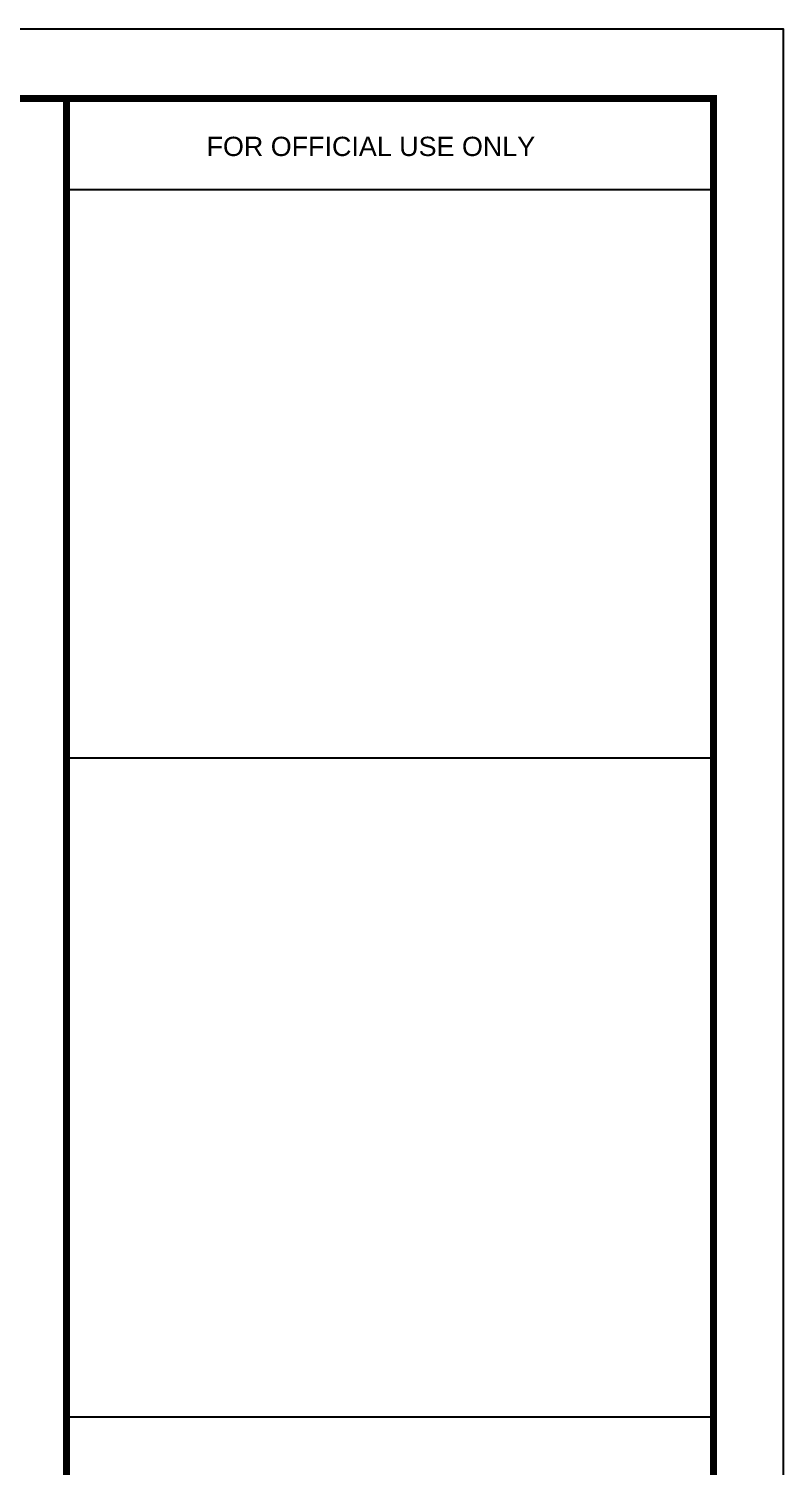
# Model space of a CAD drawing. Header units: inches. Extents: x -10117506 to -5032697, y -6529230 to -3254494.
# Drawn here: x -5046073 to -5045554, y -3260787 to -3259800 of the extents above; entities that cross this region are included whole.
import ezdxf

# ---------------------------------------------------------------- set-up
doc = ezdxf.new("R2010")
doc.units = ezdxf.units.IN
doc.header["$LTSCALE"] = 2
doc.header["$MEASUREMENT"] = 0
doc.layers.get('0').update_dxf_attribs({"linetype": 'CONTINUOUS'})
doc.styles.add('titles', font='arial.ttf')

msp = doc.modelspace()

# ---------------------------------------------------------------- linework, layer by layer
for p, q in [((-5046046.97, -3259910.24), (-5045602.32, -3259910.24)), ((-5046046.97, -3260300.56), (-5045602.32, -3260300.56)), ((-5046046.97, -3260753.3), (-5045602.32, -3260753.3))]:
    msp.add_line(p, q)
msp.add_lwpolyline([(-5048729.12, -3262044.85), (-5048729.12, -3259799.81), (-5045554.32, -3259799.81), (-5045554.32, -3262044.85)], close=True)
at = {"const_width": 4.8}
msp.add_lwpolyline([(-5045602.32, -3261996.85), (-5045602.32, -3259847.81), (-5048585.12, -3259847.81), (-5048585.12, -3261996.85)], close=True, dxfattribs=at)
msp.add_lwpolyline([(-5046046.97, -3261996.85), (-5046046.97, -3259847.81)], dxfattribs=at)

# ---------------------------------------------------------------- texts
at = {"insert": (-5045950.75, -3259874), "char_height": 13.2283, "attachment_point": 1, "style": 'titles'}
msp.add_mtext('FOR OFFICIAL USE ONLY', dxfattribs=at)

doc.saveas('drawing.dxf')
